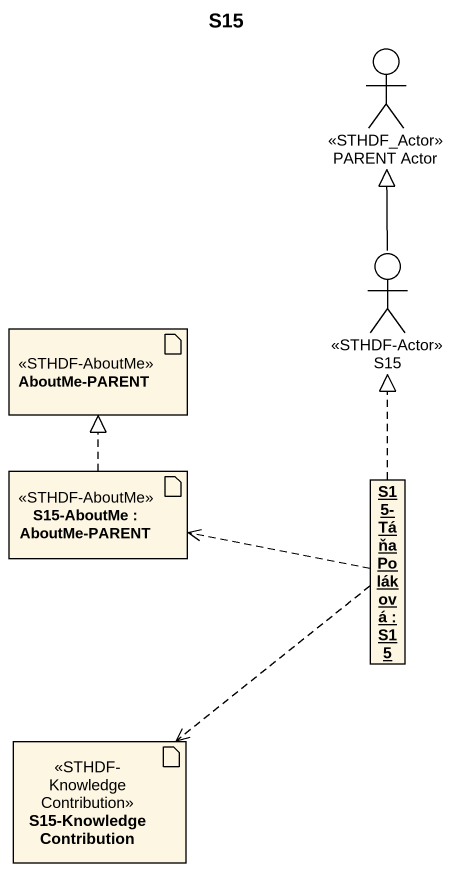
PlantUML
@startuml
title S15
allowmixing
hide circle
hide empty members
actor "PARENT Actor" as PARENT_Actor <<STHDF_Actor>>
actor S15 <<STHDF-Actor>>
artifact "AboutMe-PARENT" as AboutMe_PARENT <<STHDF-AboutMe>>
artifact "S15-AboutMe : AboutMe-PARENT" as S15_AboutMe <<STHDF-AboutMe>>
object "S15-Táňa Poláková : S15" as S15_Táňa_Poláková
artifact "S15-KnowledgeContribution" as S15_KnowledgeContribution <<STHDF-KnowledgeContribution>>
S15 -up-|> PARENT_Actor
S15_AboutMe .up.|> AboutMe_PARENT
S15_Táňa_Poláková .up.|> S15
S15_Táňa_Poláková .left.> S15_AboutMe
S15_Táňa_Poláková ..> S15_KnowledgeContribution
@enduml
